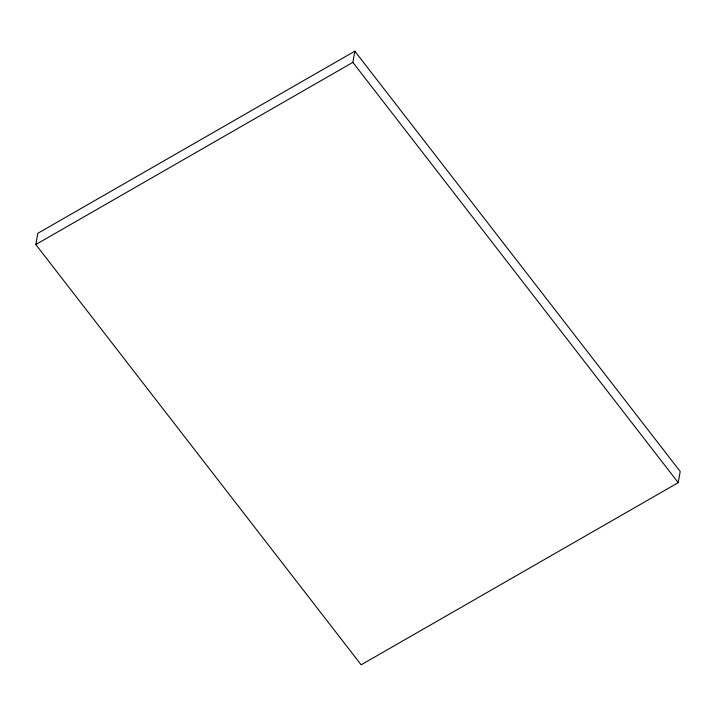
<?xml version="1.0" encoding="UTF-8"?>
<svg xmlns="http://www.w3.org/2000/svg" width="716" height="716" viewBox="0 0 716 716"><rect width="100%" height="100%" fill="white"/><g stroke="black" fill="none" stroke-linecap="round" stroke-linejoin="round"><path stroke-width="1.07" d="M35.8 244.532L37.769 233.344L354.841 51.185L680.2 471.468L678.231 482.656L361.159 664.815L35.8 244.532L352.863 62.373L354.841 51.185M352.863 62.373L678.231 482.656"/></g></svg>
